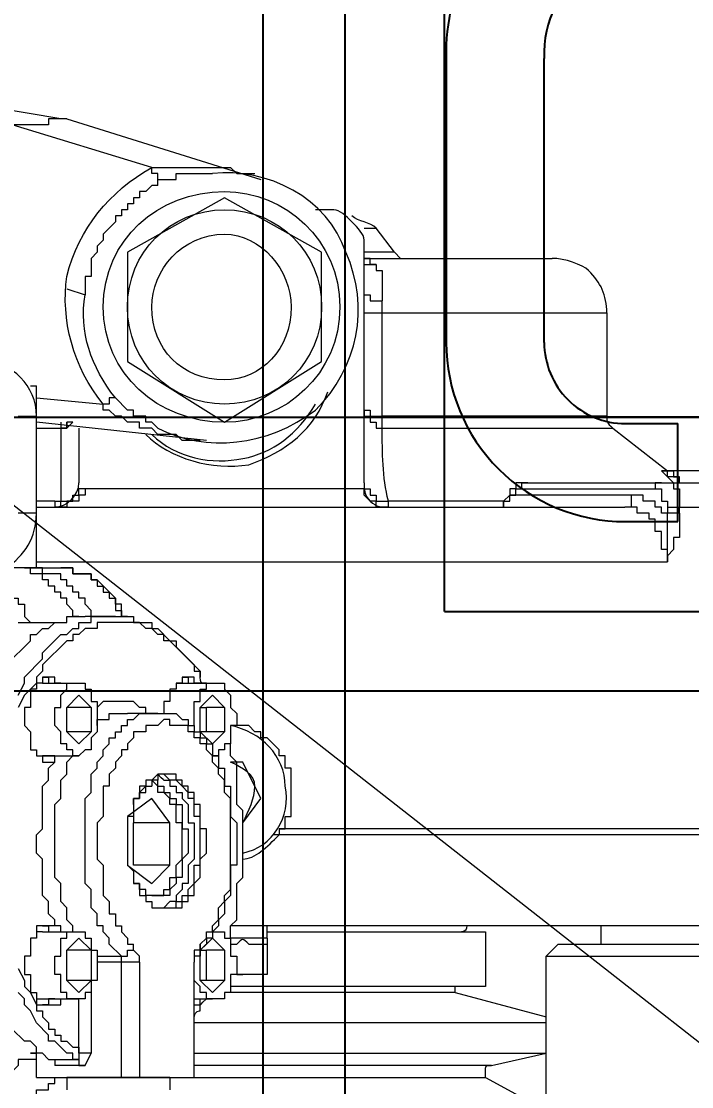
# Model space of a CAD drawing. Header units: millimetres. Extents: x 25083 to 52777, y 24772 to 45779.
# Drawn here: x 38703.8 to 38744.9, y 33443.9 to 33509.1 of the extents above; entities that cross this region are included whole.
import ezdxf

# ---------------------------------------------------------------- set-up
doc = ezdxf.new("R2010")
doc.units = ezdxf.units.MM
doc.layers.add('小车', color=7, linetype='Continuous')
doc.styles.get("Standard").update_dxf_attribs({"font": ''})
doc.styles.get('Standard').set_extended_font_data('SimSun')
doc.dimstyles.new('15', dxfattribs={"dimtxt": 15, "dimasz": 10, "dimexe": 2, "dimexo": 1, "dimgap": 1, "dimtad": 1, "dimdsep": 46, "dimtxsty": 'Standard', "dimcen": 2.5, "dimadec": 0, "dimazin": 0, "dimtfac": 1, "dimtmove": 2, "dimatfit": 3, "dimfxl": 1, "dimtolj": 1, "dimarcsym": 0})
doc.dimstyles.new('ISO-25', dxfattribs={"dimtxt": 2.5, "dimasz": 2.5, "dimexe": 1.25, "dimexo": 0.625, "dimtad": 1, "dimtxsty": 'Standard', "dimcen": 2.5, "dimadec": 0, "dimazin": 0, "dimtfac": 1, "dimtmove": 0, "dimatfit": 3, "dimfxl": 1, "dimarcsym": 0})

# ---------------------------------------------------------------- blocks, each defined once
blk = doc.blocks.new('A$C6E4F4F8B')
for p, q in [((62.1, 63.918), (62.1, 6.083)), ((62.5, 17.168), (62.5, 20.366)), ((68.5, 20.366), (62.5, 20.366)), ((68.5, 17.168), (68.5, 20.366)), ((57.528, 12.195), (40.154, 12.195)), ((40.154, 6.195), (57.528, 6.195)), ((0, 0), (197.2, 0))]:
    blk.add_line(p, q)
at = {"color": 6, "ltscale": 15}
blk.add_line((74, 6.083), (74, 63.918), dxfattribs=at)
at = {"color": 1}
for p in [(64, 6.083), (74, 6.083)]:
    blk.add_line(p, (24, 6.083), dxfattribs=at)
for centre, radius, start, end in [((39.795, 18.348), 12.158, 88.3056, 271.6944), ((39.8, 18.348), 6.163, 86.70143, 273.29857), ((57.528, 17.168), 10.973, 270, 0), ((57.528, 17.168), 4.973, 270, 0)]:
    blk.add_arc(centre, radius, start, end)
blk = doc.blocks.new('*D925')
at = {"color": 0, "lineweight": -2}
for p, q in [((29677.862, 34881.662), (29677.862, 32448.293)), ((40733.017, 34757.645), (40733.017, 32448.293)), ((29680.362, 32449.543), (40730.517, 32449.543))]:
    blk.add_line(p, q, dxfattribs=at)
at = {"color": 0}
for points in [[(29680.362, 32449.96), (29680.362, 32449.127), (29677.862, 32449.543)], [(40730.517, 32449.127), (40730.517, 32449.96), (40733.017, 32449.543)]]:
    blk.add_solid(points, dxfattribs=at)
at = {"layer": 'DEFPOINTS', "color": 0}
for p in [(29677.862, 34882.287), (40733.017, 34758.27), (40733.017, 32449.543)]:
    blk.add_point(p, dxfattribs=at)
at = {"color": 0, "insert": (35205.439, 32451.628), "char_height": 2.5, "attachment_point": 5}
blk.add_mtext('11055,15', dxfattribs=at)
blk = doc.blocks.new('zw$D2F4')
at = {"color": 7, "lineweight": 5}
for points in [[(323.825, 784.682), (330.881, 826.645)], [(266.264, 786.91), (266.264, 787.281), (265.893, 787.281), (265.522, 787.652), (265.15, 787.652), (265.15, 788.024), (264.779, 788.024), (264.779, 788.395), (264.408, 788.767), (264.408, 789.138), (264.036, 789.138), (264.036, 789.881), (263.665, 789.881), (263.665, 791.366)], [(266.264, 785.424), (266.636, 785.796), (266.636, 786.167), (267.007, 786.167), (267.378, 786.538), (267.378, 786.91), (268.121, 787.652)], [(290.403, 788.024), (291.888, 786.538), (292.26, 786.538), (292.26, 786.167), (292.631, 785.796), (292.631, 785.424), (293.002, 785.053), (293.002, 784.31), (293.374, 784.31), (293.374, 783.196)], [(296.716, 791.366), (296.716, 790.995), (296.344, 790.995), (296.344, 789.509), (295.973, 789.509), (295.973, 789.138), (295.602, 788.767), (295.602, 788.395), (295.23, 788.395), (295.23, 788.024), (294.859, 788.024), (294.859, 787.652), (294.488, 787.652), (294.488, 787.281), (294.116, 787.281), (294.116, 786.91), (293.374, 786.91), (293.002, 786.538)], [(266.264, 783.939), (266.636, 783.939), (266.636, 784.31), (267.378, 785.053), (267.378, 785.424), (267.75, 785.424), (268.493, 786.167), (269.235, 786.538), (269.607, 786.91), (269.978, 786.91), (270.349, 787.281)], [(288.546, 787.281), (289.289, 786.91), (289.66, 786.91), (290.774, 785.796), (291.145, 785.796), (292.26, 784.682), (292.26, 784.31), (292.631, 783.939), (292.631, 783.567), (293.002, 783.567), (293.002, 782.825), (293.374, 782.825), (293.374, 781.339)], [(263.665, 788.395), (263.665, 786.91), (264.036, 786.91), (264.036, 786.167), (264.408, 786.167), (264.408, 785.796), (264.408, 785.424), (264.779, 785.424), (264.779, 785.053), (265.15, 785.053), (265.15, 784.682)], [(289.66, 776.14), (290.031, 776.14), (291.888, 777.997), (291.888, 778.368), (292.26, 778.368), (292.26, 778.74), (292.631, 779.111), (292.631, 779.483), (293.002, 779.854), (293.002, 782.453), (292.631, 782.453), (292.631, 783.196), (292.26, 783.567), (292.26, 783.939), (291.888, 783.939), (291.888, 784.31), (290.403, 785.796), (290.031, 785.796), (289.66, 786.167), (289.289, 786.167), (288.546, 786.91), (287.803, 787.281)], [(271.835, 787.281), (271.092, 786.91), (270.721, 786.91), (270.349, 786.538), (269.607, 786.167), (269.235, 786.167)], [(296.344, 786.91), (296.344, 788.024), (296.716, 788.024), (296.716, 788.395)], [(320.854, 779.111), (323.454, 787.652)], [(323.825, 784.31), (323.825, 785.424), (323.454, 785.424), (323.454, 787.652)], [(266.264, 786.167), (266.264, 787.281)], [(293.002, 787.281), (293.002, 785.053)], [(299.687, 786.167), (299.687, 787.281)], [(305.628, 787.281), (305.628, 786.167)], [(266.636, 786.167), (266.636, 786.538)], [(271.835, 786.91), (271.463, 786.91), (271.463, 786.538), (270.349, 786.538), (270.349, 786.167), (269.978, 786.167), (269.607, 786.167), (269.607, 785.424)], [(274.434, 785.424), (274.434, 786.167), (273.692, 786.167), (273.692, 786.538), (272.578, 786.538), (272.578, 786.91), (271.835, 786.91)], [(287.061, 786.91), (286.689, 786.91), (286.318, 786.538), (285.204, 786.538), (285.204, 786.167), (284.832, 786.167), (284.832, 785.796), (284.461, 785.796), (284.461, 785.424)], [(289.66, 785.424), (289.66, 785.796), (289.289, 785.796), (289.289, 786.167), (288.917, 786.167), (288.917, 786.538), (287.803, 786.538), (287.803, 786.91), (287.061, 786.91)], [(293.374, 783.567), (293.374, 783.939), (293.745, 783.939), (294.116, 784.31), (294.488, 784.31), (294.488, 784.682), (294.859, 784.682), (294.859, 785.053), (295.23, 785.053), (295.23, 785.424), (295.602, 785.424), (295.602, 785.796), (295.973, 785.796), (295.973, 786.167), (295.973, 786.538), (296.344, 786.538), (296.344, 786.91)], [(293.374, 782.825), (293.745, 782.825), (294.116, 783.196), (294.488, 783.196), (294.488, 783.567), (294.859, 783.567), (294.859, 783.939), (295.23, 783.939), (295.23, 784.31), (295.602, 784.31), (295.602, 784.682), (295.973, 784.682), (295.973, 785.796), (296.344, 785.796), (296.344, 786.538)], [(296.344, 786.91), (296.344, 784.682)], [(307.485, 786.538), (307.485, 786.167)], [(265.15, 786.167), (266.636, 786.167)], [(265.15, 786.167), (266.636, 786.167)], [(265.15, 786.167), (265.15, 776.512)], [(269.235, 786.167), (269.235, 785.796), (268.864, 785.796), (268.493, 785.424), (268.121, 785.424), (268.121, 785.053), (267.75, 785.053), (267.75, 784.682), (267.378, 784.682), (267.378, 784.31), (267.007, 783.939), (267.007, 783.567), (266.636, 783.567)], [(269.978, 785.053), (269.978, 785.424), (269.607, 785.424), (269.607, 785.796)], [(269.978, 786.167), (269.978, 785.796)], [(269.978, 785.796), (269.978, 783.567)], [(274.063, 785.796), (274.063, 786.167)], [(274.063, 785.796), (274.063, 783.567)], [(274.434, 785.796), (274.434, 785.424), (274.063, 785.424), (274.063, 785.053)], [(274.434, 785.053), (274.806, 785.053), (275.177, 785.424), (275.92, 785.424), (276.291, 785.796), (278.519, 785.796), (278.891, 786.167), (280.005, 786.167), (280.376, 785.796), (282.233, 785.796), (282.976, 785.796), (283.347, 785.424), (284.09, 785.424), (284.461, 785.053), (284.832, 785.053)], [(284.832, 786.167), (284.832, 785.796)], [(284.832, 785.796), (284.832, 783.567)], [(284.832, 785.053), (284.832, 785.796)], [(289.289, 785.796), (289.289, 786.167)], [(289.289, 785.796), (289.289, 783.567)], [(289.66, 785.796), (289.66, 785.424), (289.289, 785.424), (289.289, 785.053)], [(296.344, 786.167), (307.485, 786.167)], [(296.716, 786.167), (296.716, 747.546)], [(300.058, 786.167), (300.058, 750.145)], [(300.429, 785.053), (300.429, 786.167)], [(304.143, 775.769), (305.257, 786.167)], [(304.886, 786.167), (304.886, 784.682)], [(306.743, 786.167), (306.371, 782.082)], [(266.264, 785.424), (266.264, 785.053), (265.893, 785.053)], [(265.893, 783.196), (265.893, 785.053)], [(266.264, 785.424), (266.264, 783.567)], [(269.607, 785.424), (269.607, 784.682), (269.978, 784.682)], [(269.978, 783.567), (269.978, 784.31), (270.349, 784.31), (270.349, 784.682), (270.721, 784.682), (271.463, 784.682), (271.463, 785.053), (271.835, 785.053)], [(271.835, 785.053), (272.578, 785.053), (272.578, 784.682), (273.692, 784.682), (273.692, 784.31), (274.063, 784.31), (274.063, 783.567)], [(274.063, 784.682), (274.434, 784.682), (274.434, 785.053)], [(274.063, 783.939), (274.434, 783.939), (274.806, 784.31), (275.548, 784.31), (275.92, 784.682), (277.034, 784.682), (277.405, 785.053), (281.861, 785.053), (282.233, 784.682), (283.347, 784.682), (283.718, 784.31), (284.461, 784.31), (284.832, 783.939)], [(274.434, 785.053), (274.434, 785.424)], [(284.461, 785.424), (284.461, 785.053), (284.832, 785.053)], [(284.832, 783.567), (284.832, 783.939), (285.204, 783.939), (285.204, 784.31), (285.575, 784.31), (285.575, 784.682), (286.318, 784.682), (286.689, 785.053), (287.061, 785.053)], [(284.832, 785.053), (284.832, 784.682)], [(287.061, 785.053), (287.803, 785.053), (287.803, 784.682), (288.546, 784.682), (288.917, 784.31), (289.289, 784.31), (289.289, 783.567)], [(289.289, 784.682), (289.289, 785.053), (289.66, 785.053), (289.66, 785.424)], [(301.172, 783.196), (300.801, 783.196), (300.801, 783.567), (300.429, 783.567), (300.429, 784.31), (300.058, 784.31), (300.058, 785.053)], [(300.429, 785.053), (300.058, 785.053)], [(293.374, 780.597), (293.374, 780.968), (294.116, 780.968), (294.116, 781.339), (294.488, 781.339), (295.602, 782.453), (295.602, 782.825), (295.973, 782.825), (295.973, 783.939), (296.344, 783.939), (296.344, 784.682)], [(296.344, 784.682), (296.344, 783.939), (295.973, 783.939), (295.973, 782.825), (295.602, 782.825), (295.602, 782.453), (295.23, 782.453), (295.23, 782.082), (294.859, 782.082), (294.859, 781.711), (294.488, 781.711), (294.488, 781.339), (293.745, 781.339), (293.745, 780.968), (293.374, 780.968)], [(300.058, 784.682), (300.429, 784.682)], [(300.429, 784.682), (300.429, 783.939), (300.801, 783.939), (300.801, 783.567), (301.172, 783.567)], [(305.257, 784.682), (304.886, 784.682)], [(305.257, 783.939), (304.886, 784.31), (304.886, 784.682)], [(265.15, 784.31), (264.408, 784.31)], [(265.15, 777.997), (265.15, 784.31)], [(266.264, 783.939), (266.264, 783.567)], [(266.636, 783.567), (266.264, 783.567), (266.264, 783.939)], [(271.092, 784.31), (270.349, 783.567)], [(271.092, 784.31), (272.949, 784.31)], [(271.092, 784.31), (272.949, 784.31)], [(271.092, 782.825), (271.092, 784.31)], [(273.692, 783.567), (272.949, 784.31)], [(272.949, 782.825), (272.949, 784.31)], [(286.318, 784.31), (285.575, 783.567)], [(286.318, 784.31), (287.803, 784.31)], [(286.318, 784.31), (287.803, 784.31)], [(286.318, 782.825), (286.318, 784.31)], [(288.546, 783.567), (287.803, 784.31)], [(287.803, 782.825), (287.803, 784.31)], [(305.257, 783.939), (305.257, 784.31), (304.886, 784.31)], [(304.886, 784.31), (305.257, 784.31)], [(313.427, 784.31), (313.056, 783.196)], [(323.825, 784.31), (320.111, 772.427)], [(266.264, 783.567), (265.893, 783.567), (265.893, 783.196)], [(265.893, 783.196), (266.636, 782.825)], [(266.636, 783.567), (269.978, 783.567)], [(266.636, 782.825), (266.636, 783.567)], [(271.835, 782.453), (271.092, 782.453), (271.092, 782.825), (270.349, 782.825), (270.349, 783.196), (269.978, 783.196), (269.978, 783.567)], [(270.349, 783.567), (271.092, 782.825)], [(274.063, 783.567), (274.063, 783.196), (273.692, 783.196), (273.692, 782.825), (273.32, 782.825), (272.949, 782.825), (272.949, 782.453), (271.835, 782.453)], [(272.578, 780.968), (273.32, 781.711), (273.692, 781.711), (274.063, 782.082), (274.434, 782.082), (274.434, 782.453), (275.177, 782.453), (275.548, 782.825), (276.662, 782.825), (277.034, 783.196), (280.005, 783.196), (280.376, 783.196), (282.233, 783.196), (282.604, 782.825), (283.718, 782.825), (284.09, 782.453), (284.461, 782.453), (284.832, 782.082), (285.204, 782.082), (285.575, 781.711), (285.946, 781.711), (285.946, 781.339), (286.318, 781.339), (286.318, 780.968), (286.689, 780.968), (286.689, 780.597), (287.061, 780.597), (287.061, 780.225), (287.432, 779.854), (287.432, 778.74)], [(272.949, 782.825), (273.692, 783.567)], [(287.061, 782.453), (286.318, 782.453), (285.946, 782.825), (285.204, 782.825), (285.204, 783.196), (284.832, 783.567)], [(285.575, 783.567), (286.318, 782.825)], [(289.289, 783.567), (289.289, 783.196), (288.917, 783.196), (288.917, 782.825), (288.546, 782.825), (288.175, 782.825), (288.175, 782.453), (287.061, 782.453)], [(287.803, 782.825), (288.546, 783.567)], [(293.374, 781.339), (293.374, 783.196)], [(301.172, 766.114), (301.172, 783.567)], [(304.886, 783.567), (301.544, 783.567)], [(319.74, 778.74), (319.74, 779.111), (319.369, 779.483), (319.369, 779.854), (318.997, 779.854), (318.997, 780.225), (318.626, 780.225), (318.626, 780.597), (318.255, 780.597), (318.255, 780.968), (317.883, 780.968), (317.883, 781.339), (317.512, 781.339), (316.769, 782.082), (316.398, 782.082), (316.027, 782.453), (315.655, 782.453), (315.284, 782.825), (314.17, 782.825), (314.17, 783.196), (313.056, 783.196)], [(271.092, 782.825), (266.636, 782.825)], [(272.949, 782.825), (271.092, 782.825)], [(272.206, 779.854), (272.206, 782.453)], [(272.578, 782.453), (272.578, 780.968)], [(285.575, 780.597), (285.204, 780.597), (285.204, 780.968), (284.832, 780.968), (284.461, 781.339), (284.09, 781.339), (283.718, 781.711), (282.976, 781.711), (282.976, 782.082), (281.119, 782.082), (280.747, 782.453), (278.891, 782.453), (278.519, 782.453), (278.148, 782.082), (276.291, 782.082), (275.92, 781.711), (275.177, 781.711), (275.177, 781.339), (274.434, 781.339), (274.434, 780.968), (274.063, 780.968), (273.692, 780.597), (273.32, 780.597), (273.32, 780.225)], [(287.803, 782.825), (286.318, 782.825)], [(286.689, 782.453), (287.061, 782.453), (287.061, 781.711), (287.432, 781.711), (287.432, 780.597)], [(287.432, 779.483), (287.803, 779.483), (287.803, 779.854), (288.175, 780.225), (288.175, 781.339), (288.175, 782.082), (287.803, 782.453)], [(304.143, 776.14), (304.143, 777.254), (304.514, 777.626), (304.514, 778.74), (304.886, 779.111), (304.886, 779.854), (305.257, 779.854), (305.257, 780.597), (305.628, 780.968), (305.628, 781.339), (306, 781.711), (306, 782.082), (306.371, 782.082)], [(306.743, 781.339), (306.743, 781.711), (306.371, 781.711), (306.371, 782.082)], [(293.374, 781.339), (293.374, 780.225), (293.002, 780.225), (293.002, 779.111), (292.631, 779.111), (292.631, 778.74), (291.888, 777.997), (291.888, 777.626), (291.517, 777.626), (290.403, 776.512), (290.031, 776.512), (290.031, 776.14), (289.66, 776.14)], [(304.886, 778.74), (305.257, 779.111), (305.257, 779.483), (305.628, 779.483), (305.628, 780.225), (306, 780.225), (306, 780.597), (306.743, 781.339)], [(265.15, 780.968), (272.206, 780.968)], [(272.206, 780.968), (272.578, 780.968)], [(272.578, 780.968), (272.578, 780.597), (272.949, 780.597), (272.949, 780.225), (273.32, 780.225)], [(273.32, 776.14), (273.692, 775.769), (274.063, 775.769), (274.063, 775.398), (274.434, 775.398), (274.806, 775.026), (275.548, 775.026), (275.92, 774.655), (276.291, 774.655), (276.662, 774.284), (280.747, 774.284), (281.119, 774.284), (282.233, 774.284), (282.604, 774.655), (283.347, 774.655), (283.718, 775.026), (284.09, 775.026), (284.461, 775.398), (284.832, 775.398), (285.204, 775.769), (285.575, 775.769), (285.575, 776.14), (285.946, 776.14), (285.946, 776.512), (286.318, 776.512), (286.318, 776.883), (286.689, 776.883), (286.689, 777.997), (287.061, 777.997), (287.061, 778.368), (286.689, 778.74), (286.689, 779.483), (286.318, 779.483), (286.318, 780.225), (285.946, 780.225), (285.575, 780.597)], [(278.148, 780.597), (277.034, 779.111)], [(279.633, 780.597), (278.148, 780.597), (277.777, 780.225), (277.034, 780.225)], [(280.747, 780.597), (278.519, 780.597)], [(281.861, 780.225), (281.119, 780.225), (281.119, 780.597), (279.633, 780.597)], [(282.233, 779.111), (281.119, 780.597)], [(287.432, 778.74), (287.432, 780.597)], [(308.971, 780.597), (305.257, 774.655)], [(315.655, 780.597), (308.971, 780.597)], [(318.997, 774.655), (315.655, 780.597)], [(272.206, 779.854), (265.15, 779.854)], [(272.206, 779.854), (272.578, 779.854), (272.949, 780.225), (273.32, 780.225)], [(276.662, 779.854), (276.291, 779.854), (276.291, 779.483), (275.92, 779.483), (275.92, 779.111), (275.548, 779.111), (275.548, 778.74)], [(276.662, 779.854), (276.291, 779.854), (276.291, 779.483), (275.92, 779.483), (275.92, 779.111), (275.548, 779.111), (275.548, 778.74)], [(276.291, 778.74), (276.291, 779.483), (276.662, 779.483), (276.662, 779.854), (277.034, 779.854), (277.034, 780.225)], [(277.034, 780.225), (277.034, 779.854), (276.662, 779.854)], [(278.148, 780.225), (280.747, 780.225)], [(278.148, 777.997), (278.148, 780.225)], [(280.747, 777.997), (280.747, 780.225)], [(281.119, 780.225), (280.747, 780.225)], [(281.861, 780.225), (282.233, 780.225), (282.233, 779.854), (282.604, 779.854), (282.604, 779.483), (282.976, 779.483), (282.976, 779.111)], [(282.604, 779.854), (282.233, 779.854), (282.233, 780.225), (281.861, 780.225)], [(283.347, 779.111), (283.347, 779.483), (282.976, 779.483), (282.604, 779.854)], [(283.347, 779.111), (283.347, 779.483), (282.976, 779.483), (282.976, 779.854), (282.604, 779.854)], [(275.548, 778.74), (275.548, 777.254), (275.92, 777.254), (275.92, 776.883), (276.291, 776.883), (276.291, 776.512), (277.034, 776.512), (277.405, 776.14), (278.519, 776.14), (278.891, 775.769), (279.633, 775.769)], [(276.291, 778.74), (276.291, 778.368), (276.662, 778.368), (276.662, 777.997), (277.405, 777.997), (277.405, 777.626), (278.148, 777.626), (278.519, 777.254), (278.891, 777.254), (280.747, 777.254), (280.747, 777.626), (281.861, 777.626), (281.861, 777.997), (282.233, 777.997), (282.604, 778.368), (282.604, 778.74), (282.976, 778.74)], [(282.976, 778.74), (282.976, 778.368), (282.604, 778.368), (282.604, 777.997), (282.233, 777.997), (282.233, 777.626), (281.861, 777.626), (281.861, 777.254), (280.376, 777.254), (280.376, 776.883), (278.891, 776.883), (278.519, 777.254), (277.405, 777.254), (277.405, 777.626), (277.034, 777.626), (276.662, 777.997), (276.291, 777.997), (276.291, 778.74)], [(277.034, 779.111), (278.148, 777.997)], [(279.633, 775.769), (280.376, 775.769), (280.376, 776.14), (281.861, 776.14), (281.861, 776.512), (282.604, 776.512), (282.604, 776.883), (282.976, 776.883), (282.976, 777.254), (283.347, 777.254), (283.347, 777.626), (283.718, 777.626), (283.718, 778.74)], [(280.747, 777.997), (282.233, 779.111)], [(283.347, 779.111), (282.976, 778.74)], [(283.347, 779.111), (282.976, 779.111)], [(282.976, 778.74), (283.347, 778.74)], [(283.718, 778.74), (283.347, 778.74), (283.347, 779.111)], [(283.718, 778.74), (283.347, 779.111)], [(287.432, 778.74), (287.432, 777.626), (287.061, 777.254), (287.061, 776.883), (286.689, 776.883), (286.689, 776.512), (286.318, 776.512), (286.318, 776.14), (285.946, 776.14), (285.946, 775.769), (285.575, 775.769), (285.575, 775.398), (284.832, 775.398)], [(319.74, 778.74), (320.483, 778.74), (320.483, 779.111), (320.854, 779.111)], [(319.74, 778.74), (320.111, 778.74), (320.111, 777.626), (320.483, 777.626), (320.483, 775.398)], [(320.854, 779.111), (320.854, 774.284), (320.483, 773.912), (320.483, 772.798)], [(265.15, 777.997), (264.408, 777.997)], [(279.633, 776.512), (278.519, 776.512), (278.148, 776.883), (277.034, 776.883), (277.034, 777.254), (276.662, 777.254), (276.291, 777.626), (275.92, 777.626), (275.92, 777.997), (275.548, 778.368)], [(275.548, 778.368), (275.548, 777.626), (275.92, 777.626), (275.92, 777.254), (276.291, 777.254), (276.291, 776.883), (276.662, 776.883), (277.034, 776.512), (278.148, 776.512), (278.148, 776.14), (279.633, 776.14)], [(278.148, 777.997), (280.747, 777.997)], [(283.347, 778.368), (283.347, 777.997), (282.976, 777.997), (282.976, 777.626), (282.604, 777.626), (282.604, 777.254), (282.233, 777.254), (281.861, 776.883), (281.49, 776.883), (280.747, 776.883), (280.747, 776.512), (279.633, 776.512)], [(279.633, 776.14), (281.119, 776.14), (281.119, 776.512), (282.233, 776.512), (282.233, 776.883), (282.604, 776.883), (282.976, 777.254), (283.347, 777.626), (283.347, 777.997), (283.718, 778.368)], [(289.66, 776.883), (289.66, 777.254), (289.289, 777.254), (289.289, 777.626), (288.917, 777.626), (288.917, 777.997), (288.175, 777.997), (288.175, 778.368), (287.432, 778.368)], [(289.289, 777.626), (289.289, 775.398)], [(289.66, 777.254), (289.66, 776.883), (289.289, 776.883)], [(289.289, 776.14), (289.289, 776.512), (289.66, 776.512), (289.66, 776.883)], [(265.15, 776.512), (272.206, 776.512)], [(265.15, 776.512), (272.206, 776.512)], [(265.15, 776.512), (265.15, 758.686)], [(265.893, 758.315), (265.893, 776.512)], [(266.636, 776.512), (266.636, 754.973)], [(268.493, 754.973), (268.493, 776.512)], [(269.607, 776.512), (269.607, 776.14), (269.978, 776.14)], [(269.978, 776.512), (269.978, 775.398)], [(269.978, 775.398), (269.978, 775.769), (270.349, 775.769), (270.349, 776.14), (270.721, 776.14), (271.092, 776.512), (271.463, 776.512)], [(271.092, 776.14), (270.349, 775.398)], [(271.092, 775.769), (271.092, 776.14)], [(271.092, 776.14), (272.949, 776.14)], [(272.578, 776.14), (272.578, 776.512), (272.206, 776.512)], [(273.32, 776.14), (272.949, 776.14), (272.949, 776.512), (272.206, 776.512)], [(274.063, 775.398), (273.692, 775.398), (273.692, 775.769), (273.32, 775.769), (272.949, 776.14), (272.578, 776.14)], [(272.578, 776.14), (273.32, 776.14)], [(273.692, 775.398), (272.949, 776.14)], [(272.949, 776.14), (272.949, 775.769)], [(286.318, 776.14), (285.575, 775.398)], [(286.318, 775.769), (286.318, 776.14)], [(286.318, 776.14), (287.803, 776.14)], [(287.061, 776.512), (288.175, 776.512), (288.175, 776.14), (288.917, 776.14), (288.917, 775.769), (289.289, 775.769), (289.289, 775.398)], [(288.546, 775.398), (287.803, 776.14)], [(287.803, 776.14), (287.803, 775.769)], [(271.835, 773.912), (271.463, 773.912), (271.463, 774.284), (270.349, 774.284), (270.349, 774.655), (269.978, 774.655), (269.978, 775.398)], [(270.349, 775.398), (271.092, 774.655)], [(271.092, 775.769), (272.949, 775.769)], [(271.092, 774.655), (271.092, 775.769)], [(274.063, 775.398), (274.063, 774.655), (273.692, 774.655), (273.692, 774.284), (273.32, 774.284), (272.578, 774.284), (272.578, 773.912), (271.835, 773.912)], [(272.949, 774.655), (272.949, 775.769)], [(272.949, 774.655), (273.692, 775.398)], [(284.832, 775.398), (284.832, 775.026), (284.09, 775.026), (284.09, 774.655), (282.976, 774.655), (282.976, 774.284), (281.119, 774.284), (280.747, 773.912), (278.148, 773.912), (278.148, 774.284), (277.777, 774.284), (277.405, 774.284), (276.291, 774.284), (275.92, 774.655), (275.177, 774.655), (274.806, 775.026), (274.434, 775.026), (274.063, 775.398)], [(287.061, 773.912), (286.689, 773.912), (286.689, 774.284), (285.575, 774.284), (285.575, 774.655), (285.204, 774.655), (285.204, 775.026), (284.832, 775.026), (284.832, 775.398)], [(285.575, 775.398), (286.318, 774.655)], [(286.318, 775.769), (287.803, 775.769)], [(286.318, 774.655), (286.318, 775.769)], [(289.289, 775.398), (289.289, 774.655), (288.917, 774.655), (288.546, 774.284), (287.803, 774.284), (287.432, 773.912), (287.061, 773.912)], [(287.803, 774.655), (287.803, 775.769)], [(287.803, 774.655), (288.546, 775.398)], [(272.949, 774.655), (271.092, 774.655)], [(287.803, 774.655), (286.318, 774.655)], [(305.257, 774.655), (308.971, 768.713)], [(315.655, 768.713), (318.997, 774.655)], [(270.349, 760.543), (270.349, 774.284)], [(270.721, 758.686), (270.721, 774.284)], [(271.463, 772.055), (271.463, 774.284)], [(273.32, 774.284), (273.32, 773.912)], [(273.692, 772.055), (273.692, 774.284)], [(273.692, 774.284), (274.434, 774.284), (274.806, 773.912), (277.034, 773.912), (277.405, 773.541), (281.49, 773.541), (281.861, 773.912), (284.461, 773.912), (284.832, 774.284), (285.575, 774.284)], [(274.434, 729.72), (274.434, 774.284)], [(284.461, 773.541), (284.461, 774.284)], [(271.835, 772.055), (271.463, 772.055), (271.463, 773.541)], [(280.376, 771.313), (280.376, 770.941), (281.119, 770.941), (281.119, 770.57), (283.718, 770.57), (284.09, 770.57), (284.09, 770.941), (284.832, 770.941), (284.832, 771.313), (285.204, 771.313), (285.946, 772.055), (285.946, 772.427), (286.318, 772.427), (286.318, 772.798), (286.689, 773.169), (286.689, 773.912)], [(280.747, 773.541), (282.233, 772.427)], [(282.233, 772.427), (284.461, 773.541)], [(273.32, 773.169), (273.32, 772.055)], [(273.692, 772.055), (271.463, 772.055)], [(273.692, 772.055), (273.692, 772.427)], [(273.692, 772.055), (274.434, 772.055)], [(274.063, 772.055), (274.063, 758.686)], [(280.005, 729.72), (280.005, 771.684)], [(280.376, 771.313), (280.005, 771.313), (280.005, 771.684)], [(280.376, 730.092), (280.376, 771.313)], [(308.971, 768.713), (315.655, 768.713)], [(318.255, 767.97), (318.255, 769.084)], [(300.058, 764.628), (300.058, 765.371), (300.429, 765.371), (300.429, 765.742), (300.801, 766.114), (301.172, 766.114), (301.172, 766.485)], [(301.172, 766.114), (301.172, 765.742), (300.801, 765.742), (300.801, 765.371), (300.429, 765.371), (300.429, 765), (300.429, 764.628)], [(301.544, 766.114), (316.398, 766.114)], [(305.628, 766.114), (305.628, 765.742), (305.257, 765.742), (305.257, 765.371), (304.886, 765.371), (304.886, 765)], [(305.628, 766.114), (305.628, 765.742), (305.257, 765.742), (305.257, 765.371), (304.886, 765.371), (304.886, 765)], [(306, 766.114), (306, 765.742), (305.628, 765.742), (305.628, 765)], [(306, 766.114), (305.628, 766.114)], [(305.628, 766.114), (306, 766.114)], [(311.942, 766.114), (311.942, 751.259)], [(313.056, 766.114), (313.056, 765.742), (312.684, 765.742), (312.684, 765)], [(314.912, 765.371), (314.912, 765.742), (315.284, 765.742), (315.284, 766.114)], [(314.912, 766.114), (314.912, 765.371)], [(315.284, 766.114), (315.284, 754.601)], [(315.655, 764.257), (315.655, 766.114)], [(317.141, 766.114), (317.141, 765.371)], [(304.886, 765), (304.886, 750.888)], [(304.886, 765), (305.628, 765)], [(304.886, 765), (305.628, 765)], [(305.628, 765), (311.942, 765)], [(305.628, 751.259), (305.628, 765)], [(314.912, 765.371), (314.541, 765.371), (314.541, 765), (312.684, 765)], [(315.655, 764.257), (317.141, 765.371)], [(300.058, 764.628), (300.429, 764.628)], [(300.058, 764.628), (300.429, 764.628)], [(300.429, 757.572), (300.429, 764.628)], [(270.349, 760.543), (268.864, 754.973)], [(270.349, 760.543), (270.721, 760.543)], [(265.15, 758.686), (262.922, 754.601)], [(265.893, 758.315), (266.636, 754.973)], [(274.063, 758.686), (270.721, 758.686)], [(301.172, 757.201), (300.801, 757.201), (300.429, 757.572), (300.058, 757.572)], [(300.058, 757.572), (300.429, 757.572), (300.429, 757.201), (300.801, 757.201)], [(300.801, 749.774), (300.801, 757.201)], [(301.172, 757.201), (300.801, 757.201)], [(300.801, 757.201), (300.801, 756.83), (301.172, 756.83), (301.172, 756.458)], [(301.544, 756.087), (301.544, 756.83), (301.172, 756.83), (301.172, 757.201)], [(301.172, 756.458), (301.172, 748.288)], [(301.172, 756.458), (301.544, 756.458), (301.544, 756.087)], [(301.544, 756.087), (301.544, 741.233)], [(263.294, 754.973), (272.578, 754.973)], [(273.32, 754.23), (272.578, 754.973)], [(272.578, 754.973), (272.578, 741.604)], [(273.32, 754.23), (273.32, 742.718)], [(274.434, 751.631), (273.32, 751.631)], [(311.942, 751.259), (305.628, 751.259)], [(304.886, 750.888), (302.286, 747.546)], [(296.716, 747.546), (297.459, 747.546), (297.459, 747.917), (298.573, 747.917), (298.573, 748.288), (299.315, 748.288), (299.315, 748.66), (299.687, 748.66), (299.687, 749.402), (300.058, 749.402), (300.058, 750.145)], [(300.801, 749.774), (300.058, 749.774), (300.058, 750.145)], [(299.687, 747.546), (299.687, 747.917), (300.058, 747.917), (300.058, 748.288), (300.429, 748.288), (300.429, 749.031), (300.801, 749.031), (300.801, 749.774)], [(301.172, 748.288), (301.172, 747.917), (300.429, 747.917), (300.429, 747.546), (300.058, 747.546)], [(301.544, 747.917), (301.544, 747.174), (301.172, 747.174), (301.172, 746.803), (300.058, 746.803)], [(301.544, 747.917), (301.544, 748.288), (301.172, 748.288)], [(301.544, 747.174), (302.286, 747.917)], [(301.915, 746.803), (301.915, 747.546), (302.286, 747.546), (302.286, 747.917)], [(302.286, 747.917), (302.286, 747.546)], [(302.286, 747.917), (302.286, 747.546)], [(296.716, 747.546), (299.687, 747.546)], [(299.687, 746.803), (298.201, 746.803), (298.201, 747.174), (297.459, 747.174), (297.087, 747.546), (296.716, 747.546)], [(300.058, 747.546), (299.687, 747.546)], [(299.687, 746.803), (299.687, 747.546)], [(300.058, 747.546), (300.058, 733.805)], [(302.286, 747.546), (302.286, 747.174), (301.915, 747.174), (301.915, 746.803)], [(302.286, 744.946), (302.286, 747.546)], [(299.687, 746.803), (300.058, 746.803)], [(301.544, 746.803), (301.915, 746.803)]]:
    blk.add_lwpolyline(points, dxfattribs=at)
for points in [[(305.628, 786.167), (307.485, 786.167), (308.971, 787.652), (308.971, 789.509)], [(296.344, 788.024), (297.087, 786.91), (298.201, 786.167), (299.687, 786.167)], [(266.636, 786.538), (266.636, 786.538), (266.636, 786.167), (266.636, 786.167)], [(300.058, 785.053), (300.058, 784.31), (300.801, 783.567), (301.544, 783.567)], [(300.429, 785.053), (300.429, 784.682), (300.429, 784.682), (300.429, 784.682)], [(304.886, 784.682), (303.4, 784.682), (301.915, 784.682), (300.429, 784.682)], [(304.886, 784.682), (304.886, 784.682), (304.886, 784.682), (304.886, 784.682)], [(304.886, 784.682), (304.886, 784.682), (304.886, 784.682), (304.886, 784.31)], [(306.371, 782.082), (308.599, 783.939), (311.57, 784.682), (314.17, 784.31)], [(323.825, 784.31), (323.825, 784.31), (323.825, 784.682), (323.825, 784.682)], [(314.17, 784.31), (317.141, 783.567), (319.369, 781.711), (320.854, 779.111)], [(301.172, 783.567), (301.172, 783.567), (301.172, 783.567), (301.172, 783.567)], [(306.743, 781.339), (308.599, 782.825), (310.827, 783.567), (313.056, 783.196)], [(276.662, 779.854), (276.662, 779.854), (276.662, 779.854), (276.662, 779.854)], [(276.662, 779.854), (276.662, 779.854), (276.662, 779.854), (276.662, 779.854)], [(282.604, 779.854), (282.604, 779.854), (282.604, 779.854), (282.604, 779.854)], [(282.604, 779.854), (282.604, 779.854), (282.604, 779.854), (282.604, 779.854)], [(304.514, 779.483), (303.029, 777.997), (302.286, 775.398), (302.658, 773.169)], [(275.548, 778.74), (275.548, 778.368), (275.548, 778.368), (275.548, 778.368)], [(275.548, 778.74), (275.548, 778.368), (275.548, 778.368), (275.548, 778.368)], [(276.291, 779.111), (276.291, 779.111), (276.291, 778.74), (276.291, 778.74)], [(276.291, 778.74), (276.291, 778.74), (276.291, 778.74), (276.291, 778.74)], [(283.347, 778.368), (283.347, 778.368), (283.347, 778.368), (283.718, 778.74)], [(283.718, 778.368), (283.718, 778.368), (283.718, 778.368), (283.718, 778.74)], [(304.514, 779.111), (303.029, 777.626), (302.658, 775.398), (303.029, 773.541)], [(304.886, 778.74), (303.4, 775.769), (303.772, 772.055), (306, 769.084)], [(268.864, 776.512), (269.235, 776.512), (269.235, 776.14), (269.235, 776.14)], [(268.864, 776.512), (269.235, 776.512), (269.235, 776.14), (269.235, 776.14)], [(269.235, 776.14), (269.607, 776.14), (269.607, 776.14), (269.607, 776.14)], [(269.235, 776.14), (269.235, 776.14), (269.235, 776.14), (269.235, 776.14)], [(269.607, 776.14), (269.607, 776.14), (269.607, 776.14), (269.978, 775.769)], [(286.689, 776.512), (286.689, 776.512), (287.061, 776.512), (287.061, 776.512)], [(289.289, 775.769), (289.289, 776.14), (289.289, 776.14), (289.66, 776.14)], [(289.66, 776.14), (289.66, 776.14), (289.66, 776.14), (289.66, 776.14)], [(304.143, 776.14), (304.143, 776.14), (304.143, 776.14), (304.143, 776.14)], [(315.655, 767.228), (318.997, 768.342), (320.854, 772.055), (320.483, 775.398)], [(282.976, 770.941), (284.832, 770.941), (286.318, 772.427), (286.689, 774.284)], [(282.976, 772.798), (283.718, 772.798), (284.09, 773.541), (284.461, 774.284)], [(271.463, 773.912), (271.463, 773.912), (271.463, 773.541), (271.463, 773.541)], [(273.32, 773.169), (273.692, 773.541), (273.692, 773.541), (273.32, 773.912)], [(278.519, 773.541), (278.519, 772.798), (279.262, 772.055), (280.005, 771.313)], [(278.891, 773.541), (279.262, 771.684), (281.119, 770.57), (282.976, 770.941)], [(280.747, 773.541), (281.49, 773.169), (282.233, 772.798), (282.976, 772.798)], [(303.029, 773.541), (303.4, 771.684), (304.514, 770.199), (306.371, 769.084)], [(302.658, 773.169), (303.4, 770.941), (304.886, 769.084), (307.114, 768.342)], [(306, 769.084), (308.599, 766.485), (312.313, 765.742), (315.655, 767.228)], [(317.512, 766.856), (317.883, 767.228), (318.255, 767.599), (318.255, 767.97)], [(316.398, 766.114), (316.769, 766.114), (317.141, 766.485), (317.512, 766.856)], [(317.141, 765.371), (317.512, 765.742), (317.512, 766.485), (317.883, 766.856)], [(301.544, 766.114), (301.172, 766.114), (300.801, 766.114), (300.429, 765.742)], [(301.172, 766.114), (301.172, 766.114), (301.172, 766.114), (301.172, 766.114)], [(300.429, 765.742), (300.058, 765.371), (300.058, 765), (300.058, 764.628)], [(300.429, 764.628), (301.915, 765), (303.4, 765), (304.886, 765)], [(304.886, 765), (304.886, 765), (304.886, 765), (304.886, 765)], [(304.886, 765), (304.886, 765), (304.886, 765), (304.886, 765)], [(311.942, 765), (312.313, 765), (312.684, 765), (312.684, 765)], [(300.429, 764.628), (300.429, 764.628), (300.429, 764.628), (300.429, 764.628)], [(315.655, 764.257), (315.655, 764.257), (315.284, 763.885), (315.284, 763.885)], [(274.063, 760.543), (274.063, 760.172), (274.063, 759.801), (274.434, 759.801)], [(265.15, 758.686), (265.522, 758.686), (265.522, 758.686), (265.522, 758.686)], [(265.522, 758.686), (265.893, 758.686), (265.893, 758.686), (265.893, 758.315)], [(300.058, 757.572), (300.058, 757.572), (300.058, 757.572), (300.058, 757.572)], [(300.058, 757.572), (300.058, 757.572), (300.058, 757.572), (300.058, 757.572)], [(314.541, 752.373), (314.912, 752.745), (315.284, 753.859), (315.284, 754.601)], [(311.942, 751.259), (313.056, 751.259), (313.798, 751.631), (314.541, 752.373)], [(305.628, 751.259), (305.257, 751.259), (305.257, 751.259), (304.886, 750.888)], [(302.286, 747.546), (302.286, 747.546), (302.286, 747.546), (302.286, 747.174)]]:
    blk.add_open_spline(points, degree=3, dxfattribs=at)
for points in [[(312.313, 782.082), (308.228, 782.082), (305.257, 778.74), (305.257, 774.655), (305.257, 770.941), (308.228, 767.599), (312.313, 767.599), (316.398, 767.599), (319.369, 770.941), (319.369, 774.655), (319.369, 778.74), (316.398, 782.082), (312.313, 782.082)], [(312.313, 780.597), (308.971, 780.597), (306.371, 777.997), (306.371, 774.655), (306.371, 771.313), (308.971, 768.713), (312.313, 768.713), (315.655, 768.713), (318.255, 771.313), (318.255, 774.655), (318.255, 777.997), (315.655, 780.597), (312.313, 780.597)], [(312.313, 779.111), (309.713, 779.111), (307.857, 777.254), (307.857, 774.655), (307.857, 772.427), (309.713, 770.57), (312.313, 770.57), (314.541, 770.57), (316.769, 772.427), (316.769, 774.655), (316.769, 777.254), (314.541, 779.111), (312.313, 779.111)]]:
    blk.add_open_spline(points, degree=3, knots=[0, 0, 0, 0, 1, 1, 1, 2, 2, 2, 3, 3, 3, 4, 4, 4, 4], dxfattribs=at)
blk = doc.blocks.new('*D470')
at = {"layer": 'DEFPOINTS', "color": 0}
for p in [(36180.039, 116639.326), (36197.537, 116639.326), (36197.537, 116438.26)]:
    blk.add_point(p, dxfattribs=at)
at = {"layer": '小车', "color": 0, "linetype": 'Continuous', "lineweight": -2}
for p, q in [((36180.039, 116638.326), (36180.039, 116436.26)), ((36197.537, 116638.326), (36197.537, 116436.26)), ((36170.039, 116438.26), (36160.039, 116438.26)), ((36180.039, 116438.26), (36197.537, 116438.26)), ((36207.537, 116438.26), (36217.537, 116438.26))]:
    blk.add_line(p, q, dxfattribs=at)
at = {"layer": '小车', "color": 0}
for points in [[(36170.039, 116439.926), (36170.039, 116436.593), (36180.039, 116438.26)], [(36207.537, 116439.926), (36207.537, 116436.593), (36197.537, 116438.26)]]:
    blk.add_solid(points, dxfattribs=at)
at = {"layer": '小车', "color": 0, "insert": (36193.655, 116438.26), "char_height": 15, "attachment_point": 5}
blk.add_mtext('\\A1;17.5', dxfattribs=at)
blk = doc.blocks.new('A$C1A4175F5')
at = {"layer": '小车', "color": 3, "lineweight": 0}
blk.add_lwpolyline([(1018.256, 374.742), (683.55, 112.548)], dxfattribs=at)
at = {"layer": '小车'}
dim = blk.add_linear_dim(base=(229.857, 249.006), p1=(212.358, 450.073), p2=(229.857, 450.073), dimstyle='15', override={"dimfxl": 0.18}, dxfattribs=at)
dim.commit()
dim.dimension.update_dxf_attribs({"geometry": '*D470', "text_midpoint": (225.974, 249.006), "dimtype": 128, "insert": (-35967.681, -116189.253)})
blk = doc.blocks.new('zw$50CE')
blk.add_blockref('zw$D2F4', (22.01, 103.569))
at = {"layer": '小车', "ltscale": 10, "xscale": -1, "rotation": 270}
blk.add_blockref('A$C1A4175F5', (47.032, 0), dxfattribs=at)

msp = doc.modelspace()

# ---------------------------------------------------------------- linework, layer by layer
at = {"ltscale": 15}
msp.add_line((29782.964, 33484.899), (40674.281, 33484.899), dxfattribs=at)
at = {"color": 1, "ltscale": 15}
msp.add_line((37659.964, 33468.149), (40674.281, 33468.149), dxfattribs=at)
at = {"ltscale": 15}
msp.add_lwpolyline([(38718.63, 33273.983), (38718.63, 34140.649), (38798.63, 34140.649), (38798.63, 33273.983)], close=True, dxfattribs=at)

# ---------------------------------------------------------------- block references
for name, p, rotation in [('zw$50CE', (39594.481, 33157.316), 90), ('A$C6E4F4F8B', (38723.63, 33546.999), 270)]:
    msp.add_blockref(name, p, dxfattribs=dict(rotation=rotation))

# ---------------------------------------------------------------- dimensions: what is measured, and where the dimension line sits
dim = msp.add_linear_dim(base=(40733.0166, 32449.5434), p1=(29677.8617, 34882.2868), p2=(40733.0166, 34758.2702), dimstyle='ISO-25')
dim.commit()
dim.dimension.update_dxf_attribs({"geometry": '*D925', "text_midpoint": (35205.4391, 32449.5434), "dimtype": 160})

doc.saveas('drawing.dxf')
